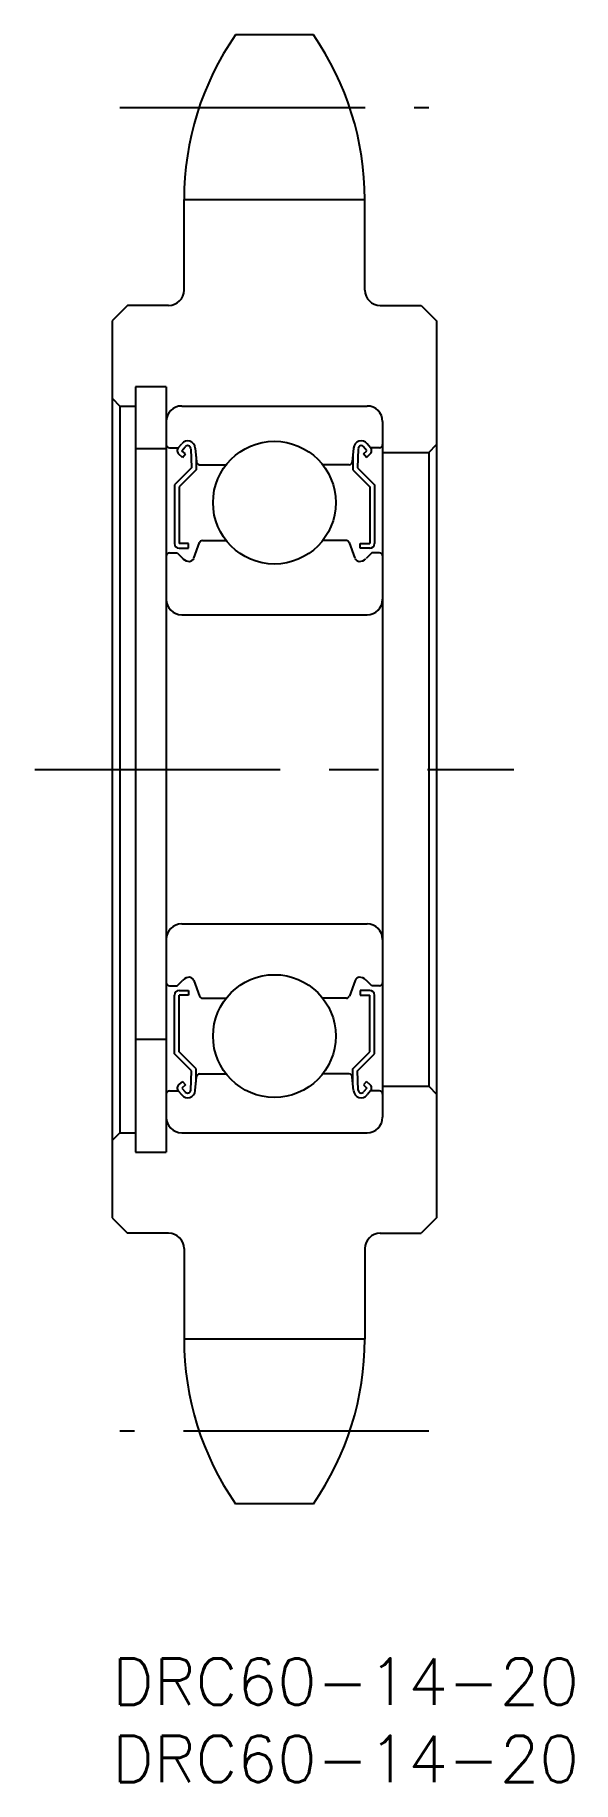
# Model space of a CAD drawing. Extents: x -5 to 30, y -8 to 105.
import ezdxf

# ---------------------------------------------------------------- set-up
doc = ezdxf.new("R2010")
doc.units = 0
doc.header["$LTSCALE"] = 0.5
doc.linetypes.add('CENTER', pattern=[50.8, 31.75, -6.35, 6.35, -6.35])
doc.layers.get('0').update_dxf_attribs({"linetype": 'CONTINUOUS'})
doc.layers.add('CENTER', color=1, linetype='CENTER')
doc.styles.get("Standard").update_dxf_attribs({"font": 'txt.shx', "height": 3, "bigfont": 'bigfont.shx'})

# ---------------------------------------------------------------- blocks, each defined once
blk = doc.blocks.new('*U3')
at = {"color": 7, "linetype": 'CONTINUOUS'}
blk.add_text('DRC60-14-20', height=3, dxfattribs=at).set_placement((0, -3))
blk = doc.blocks.new('*U4')
at = {"color": 7, "linetype": 'CONTINUOUS'}
blk.add_text('DRC60-14-20', height=3, dxfattribs=at).set_placement((0, -8))

msp = doc.modelspace()

# ---------------------------------------------------------------- linework, layer by layer
at = {"color": 7, "linetype": 'CONTINUOUS'}
for p, q in [((13.02, 105), (7.98, 105)), ((4.65, 94.35), (16.35, 94.35)), ((4.65, 88.5), (4.65, 94.35)), ((16.35, 88.5), (16.35, 94.35)), ((1, 87.5), (0, 86.5)), ((3.65, 87.5), (1, 87.5)), ((17.35, 87.5), (20, 87.5)), ((20, 87.5), (21, 86.5)), ((0, 86.5), (0, 28.5)), ((21, 86.5), (21, 28.5)), ((0, 81.5), (0.5, 81)), ((1.5, 82.25), (1.5, 32.75)), ((3.5, 82.25), (1.5, 82.25)), ((3.5, 82.25), (3.5, 32.75)), ((0.5, 81), (0.5, 34)), ((0.5, 81), (1.5, 81)), ((4.5, 81), (16.5, 81)), ((17.5, 80), (17.5, 35)), ((1.5, 78.25), (3.5, 78.25)), ((3.7, 78.3), (4.28, 78.3)), ((4.28, 78.3), (4.5, 78.56)), ((4.51, 78.11), (4.73, 78.36)), ((4.74, 77.91), (4.51, 78.11)), ((5.08, 78.24), (5.13, 77)), ((5.38, 78.28), (5.46, 77.38)), ((15.62, 78.28), (15.54, 77.38)), ((15.92, 78.24), (15.87, 77)), ((16.26, 77.91), (16.49, 78.11)), ((16.49, 78.11), (16.27, 78.36)), ((16.72, 78.3), (16.5, 78.56)), ((17.3, 78.3), (16.72, 78.3)), ((17.5, 78), (20.5, 78)), ((20.5, 78), (21, 78.5)), ((20.5, 78), (20.5, 37)), ((5.13, 77), (4.03, 75.9)), ((4.55, 77.68), (4.32, 77.88)), ((5.43, 76.88), (4.33, 75.78)), ((4.55, 77.68), (4.74, 77.91)), ((5.43, 77.73), (5.43, 76.88)), ((5.66, 77.2), (7.38, 77.2)), ((15.34, 77.2), (13.62, 77.2)), ((15.57, 77.73), (15.57, 76.88)), ((15.57, 76.88), (16.67, 75.78)), ((15.87, 77), (16.97, 75.9)), ((16.45, 77.68), (16.26, 77.91)), ((16.45, 77.68), (16.68, 77.88)), ((4.03, 75.9), (4.03, 72.1)), ((4.33, 75.78), (4.33, 72.1)), ((16.67, 75.78), (16.67, 72.1)), ((16.97, 75.9), (16.97, 72.1)), ((3.7, 71.5), (4.2, 71.5)), ((4.2, 71.5), (4.57, 71.13)), ((4.95, 72.1), (4.33, 72.1)), ((4.33, 71.8), (4.95, 71.8)), ((4.95, 71.8), (4.95, 72.1)), ((5.28, 71.15), (5.65, 72.17)), ((5.84, 72.3), (7.38, 72.3)), ((15.16, 72.3), (13.62, 72.3)), ((15.72, 71.15), (15.35, 72.17)), ((16.05, 72.1), (16.67, 72.1)), ((16.05, 71.8), (16.05, 72.1)), ((16.67, 71.8), (16.05, 71.8)), ((16.8, 71.5), (16.43, 71.13)), ((17.3, 71.5), (16.8, 71.5)), ((21, 72), (21, 72)), ((4.5, 47.5), (16.5, 47.5)), ((3.7, 43.5), (4.2, 43.5)), ((4.2, 43.5), (4.57, 43.87)), ((4.33, 43.2), (4.95, 43.2)), ((4.95, 43.2), (4.95, 42.9)), ((5.28, 43.85), (5.65, 42.83)), ((15.72, 43.85), (15.35, 42.83)), ((16.05, 43.2), (16.05, 42.9)), ((16.67, 43.2), (16.05, 43.2)), ((16.8, 43.5), (16.43, 43.87)), ((17.3, 43.5), (16.8, 43.5)), ((4.03, 39.1), (4.03, 42.9)), ((4.33, 39.22), (4.33, 42.9)), ((4.95, 42.9), (4.33, 42.9)), ((5.84, 42.7), (7.38, 42.7)), ((15.16, 42.7), (13.62, 42.7)), ((16.05, 42.9), (16.67, 42.9)), ((16.67, 39.22), (16.67, 42.9)), ((16.97, 39.1), (16.97, 42.9)), ((1.5, 40.05), (3.5, 40.05)), ((5.13, 38), (4.03, 39.1)), ((5.43, 38.12), (4.33, 39.22)), ((15.57, 38.12), (16.67, 39.22)), ((15.87, 38), (16.97, 39.1)), ((4.55, 37.32), (4.32, 37.12)), ((4.55, 37.32), (4.74, 37.09)), ((5.08, 36.76), (5.13, 38)), ((5.38, 36.72), (5.46, 37.62)), ((5.43, 37.27), (5.43, 38.12)), ((5.66, 37.8), (7.38, 37.8)), ((15.34, 37.8), (13.62, 37.8)), ((15.62, 36.72), (15.54, 37.62)), ((15.57, 37.27), (15.57, 38.12)), ((15.92, 36.76), (15.87, 38)), ((16.45, 37.32), (16.26, 37.09)), ((16.45, 37.32), (16.68, 37.12)), ((3.7, 36.7), (4.28, 36.7)), ((4.28, 36.7), (4.5, 36.44)), ((4.74, 37.09), (4.51, 36.89)), ((4.51, 36.89), (4.73, 36.64)), ((16.26, 37.09), (16.49, 36.89)), ((16.49, 36.89), (16.27, 36.64)), ((16.72, 36.7), (16.5, 36.44)), ((17.3, 36.7), (16.72, 36.7)), ((17.5, 37), (20.5, 37)), ((20.5, 37), (21, 36.5)), ((0, 33.5), (0.5, 34)), ((0.5, 34), (1.5, 34)), ((4.5, 34), (16.5, 34)), ((7.8, 34), (7.8, 34)), ((10.5, 34), (10.5, 34)), ((1.5, 32.75), (3.5, 32.75)), ((0, 28.5), (1, 27.5)), ((21, 28.5), (20, 27.5)), ((3.65, 27.5), (1, 27.5)), ((17.35, 27.5), (20, 27.5)), ((4.65, 26.5), (4.65, 20.65)), ((16.35, 26.5), (16.35, 20.65)), ((16.35, 20.65), (4.65, 20.65)), ((13.02, 10), (7.98, 10))]:
    msp.add_line(p, q, dxfattribs=at)
msp.add_line((4.5, 67.5), (16.5, 67.5))
for centre in [(10.5, 74.75), (10.5, 40.25)]:
    msp.add_circle(centre, 3.97, dxfattribs=at)
for centre, radius, start, end in [((23.35, 94.35), 18.7, 145.2833, 180), ((-2.35, 94.35), 18.7, 0, 34.7167), ((3.65, 88.5), 1, 270, 0), ((17.35, 88.5), 1, 180, 270), ((4.5, 80), 1, 90, 180), ((16.5, 80), 1, 0, 90), ((3.7, 78.5), 0.2, 180, 270), ((4.51, 78.11), 0.3, 139.9098, 229.9963), ((4.88, 78.24), 0.5, 4.987, 139.9098), ((4.88, 78.24), 0.2, 2.3754, 139.9922), ((16.12, 78.24), 0.5, 40.0902, 175.013), ((16.12, 78.24), 0.2, 40.0078, 177.6246), ((16.49, 78.11), 0.3, 310.0037, 40.0902), ((17.3, 78.5), 0.2, 270, 0), ((5.66, 77.4), 0.2, 184.987, 270), ((15.34, 77.4), 0.2, 270, 355.013), ((3.7, 71.3), 0.2, 90, 180), ((4.33, 72.1), 0.3, 180, 270), ((5.84, 72.1), 0.2, 90, 160.0299), ((15.16, 72.1), 0.2, 19.9701, 90), ((16.67, 72.1), 0.3, 270, 0), ((17.3, 71.3), 0.2, 0, 90), ((5, 71.55), 0.6, 225, 272.8048), ((5, 71.25), 0.3, 265.5374, 340.0299), ((16, 71.25), 0.3, 199.9701, 274.4626), ((16, 71.55), 0.6, 267.1952, 315), ((4.5, 46.5), 1, 90, 180), ((16.5, 46.5), 1, 0, 90), ((3.7, 43.7), 0.2, 180, 270), ((4.33, 42.9), 0.3, 90, 180), ((5, 43.45), 0.6, 87.1952, 135), ((5, 43.75), 0.3, 19.9701, 94.4626), ((16, 43.75), 0.3, 85.5374, 160.0299), ((16, 43.45), 0.6, 45, 92.8048), ((16.67, 42.9), 0.3, 0, 90), ((17.3, 43.7), 0.2, 270, 0), ((5.84, 42.9), 0.2, 199.9701, 270), ((15.16, 42.9), 0.2, 270, 340.0299), ((5.66, 37.6), 0.2, 90, 175.013), ((15.34, 37.6), 0.2, 4.987, 90), ((3.7, 36.5), 0.2, 90, 180), ((4.51, 36.89), 0.3, 130.0037, 220.0902), ((4.88, 36.76), 0.5, 220.0902, 355.013), ((4.88, 36.76), 0.2, 220.0078, 357.6246), ((16.12, 36.76), 0.5, 184.987, 319.9098), ((16.12, 36.76), 0.2, 182.3754, 319.9922), ((16.49, 36.89), 0.3, 319.9098, 49.9963), ((17.3, 36.5), 0.2, 0, 90), ((4.5, 35), 1, 180, 270), ((16.5, 35), 1, 270, 0), ((3.65, 26.5), 1, 0, 90), ((17.35, 26.5), 1, 90, 180), ((23.35, 20.65), 18.7, 180, 214.7167), ((-2.35, 20.65), 18.7, 325.2833, 0)]:
    msp.add_arc(centre, radius, start, end, dxfattribs=at)
for centre, start, end in [((4.5, 68.5), 180, 270), ((16.5, 68.5), 270, 0)]:
    msp.add_arc(centre, 1, start, end)
at = {"layer": 'CENTER', "color": 1, "linetype": 'CENTER'}
for p, q in [((0.5, 100.3), (20.5, 100.3)), ((-5, 57.5), (26, 57.5)), ((20.5, 14.7), (0.5, 14.7))]:
    msp.add_line(p, q, dxfattribs=at)

# ---------------------------------------------------------------- block references
at = {"color": 7, "linetype": 'CONTINUOUS'}
for name in ['*U3', '*U4']:
    msp.add_blockref(name, (0, 0), dxfattribs=at)

doc.saveas('drawing.dxf')
